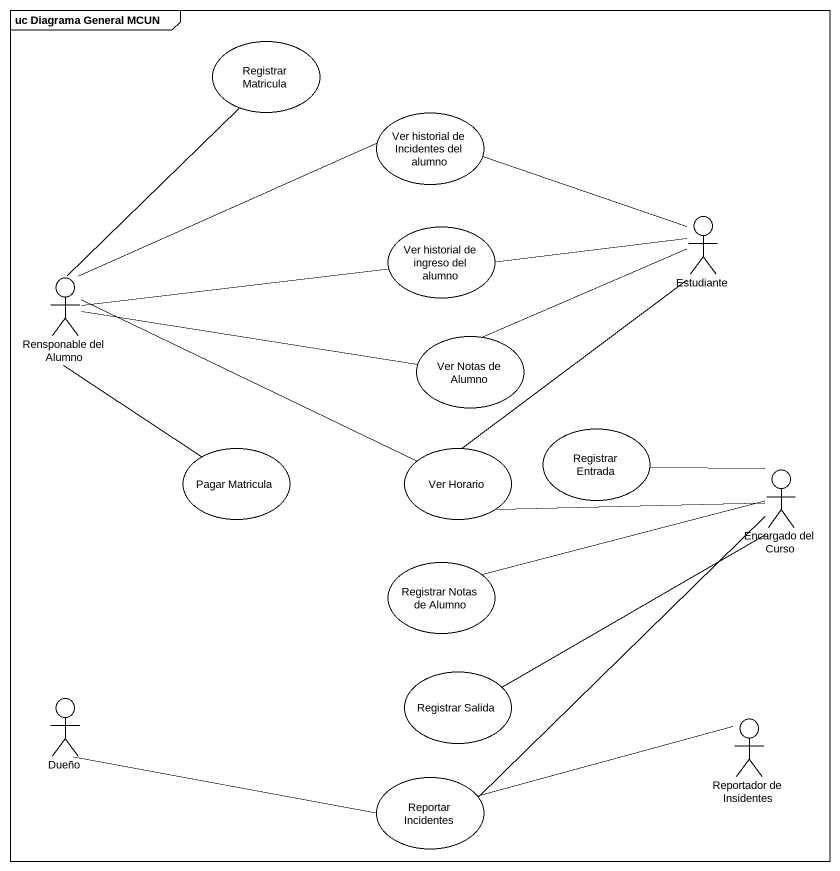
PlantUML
@startuml
mainframe uc Diagrama General MCUN
usecase "Registrar Matricula" as Registrar_Matricula
usecase "Ver historial de Incidentes del alumno" as Ver_historial_de_Incidentes
usecase "Ver historial de ingreso del alumno" as Ver_historial_de_ingreso
actor Estudiante
actor "Rensponable del Alumno" as Rensponable_del_Alumno
usecase "Ver Notas de Alumno" as Ver_Notas_de_Alumno
usecase "Registrar Entrada" as Registrar_Entrada
usecase "Pagar Matricula" as Pagar_Matricula
usecase "Ver Horario" as Ver_Horario
actor "Encargado del Curso" as Encargado_del_Curso
usecase "Registrar Notas de Alumno" as Registrar_Notas_de_Alumno
usecase "Registrar Salida" as Registrar_Salida
actor Dueño
actor "Reportador de Insidentes" as Reportador_de_Insidentes
usecase "Reportar Incidentes" as Reportar_Incidentes
Estudiante -left- Ver_historial_de_Incidentes
Estudiante -left- Ver_historial_de_ingreso
Estudiante -left- Ver_Notas_de_Alumno
Estudiante -- Ver_Horario
Rensponable_del_Alumno -up- Registrar_Matricula
Rensponable_del_Alumno -right- Ver_historial_de_Incidentes
Rensponable_del_Alumno -right- Ver_historial_de_ingreso
Rensponable_del_Alumno -right- Ver_Notas_de_Alumno
Rensponable_del_Alumno -- Pagar_Matricula
Rensponable_del_Alumno -right- Ver_Horario
Encargado_del_Curso -left- Registrar_Entrada
Encargado_del_Curso -left- Ver_Horario
Encargado_del_Curso -left- Registrar_Notas_de_Alumno
Encargado_del_Curso -left- Registrar_Salida
Encargado_del_Curso -- Reportar_Incidentes
Dueño -right- Reportar_Incidentes
Reportador_de_Insidentes -left- Reportar_Incidentes
@enduml
